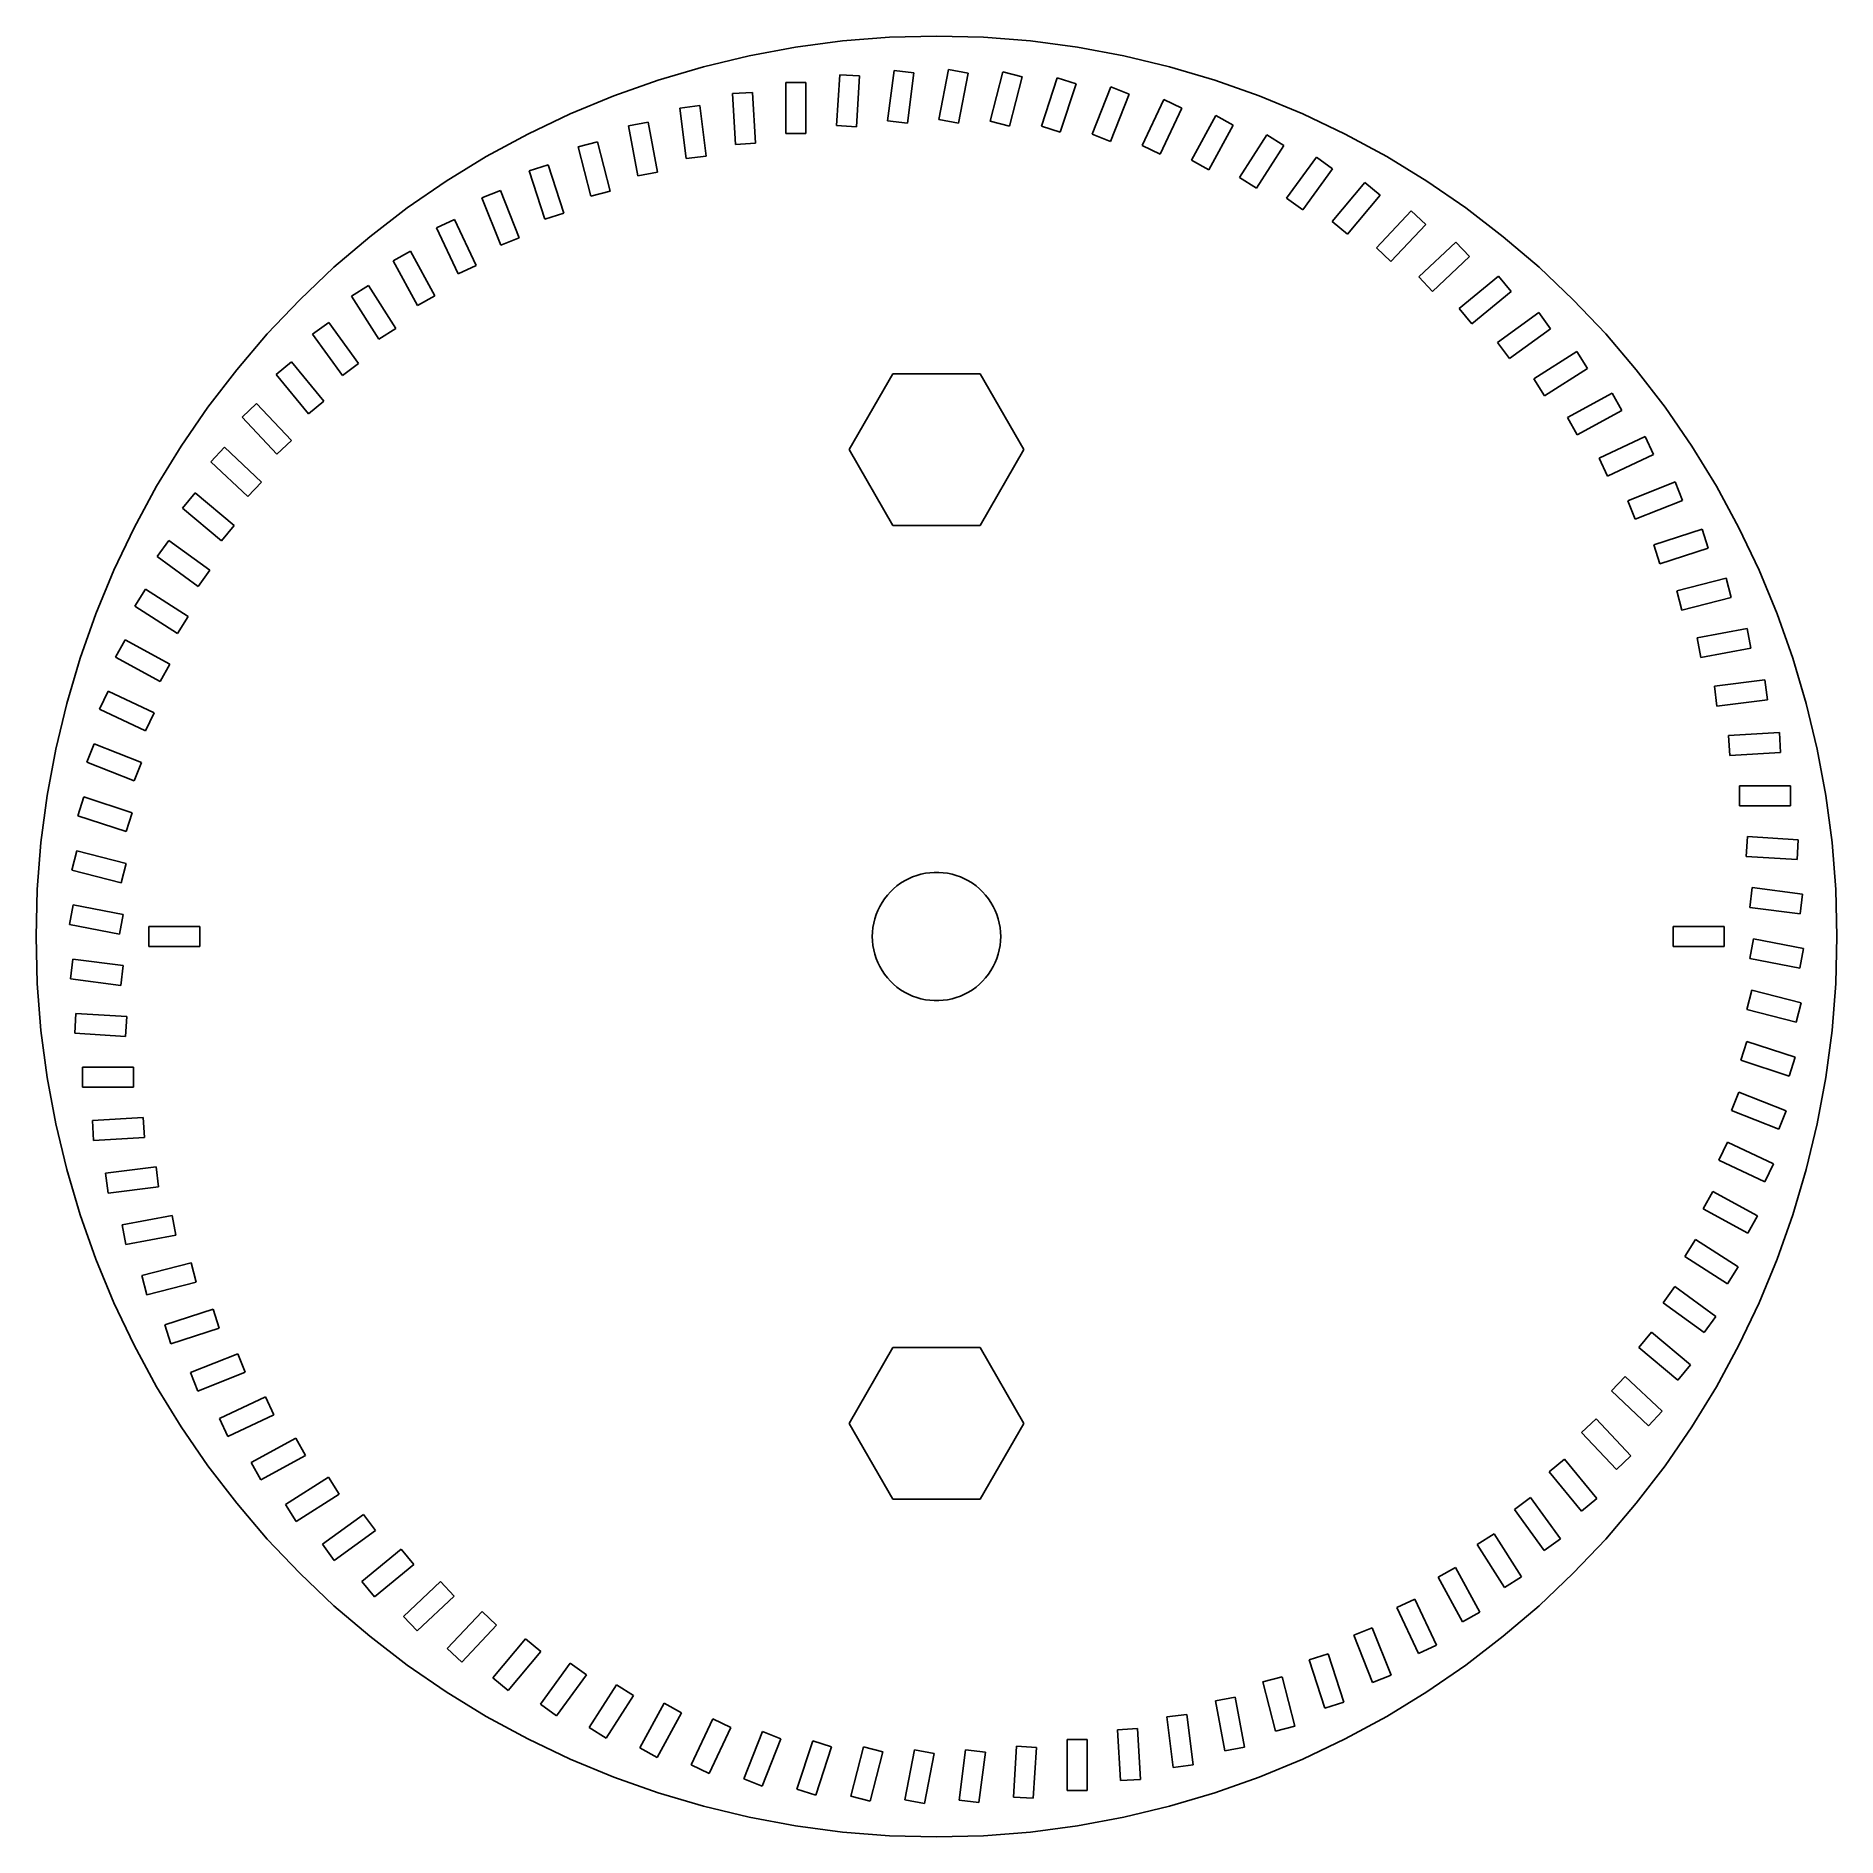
# Model space of a CAD drawing. Header units: metres. Extents: x -40.7 to 40.7, y -40.7 to 40.7.
import ezdxf

# ---------------------------------------------------------------- set-up
doc = ezdxf.new("R2010")
doc.units = ezdxf.units.M

msp = doc.modelspace()

# ---------------------------------------------------------------- linework, layer by layer
for p, q in [((0, 40.69), (-2.12955, 40.6342)), ((2.12955, 40.6342), (0, 40.69)), ((-6.36532, 40.189), (-8.45993, 39.8008)), ((-4.25326, 40.4671), (-6.36532, 40.189)), ((-2.12955, 40.6342), (-4.25326, 40.4671)), ((4.25326, 40.4671), (2.12955, 40.6342)), ((6.36532, 40.189), (4.25326, 40.4671)), ((8.45993, 39.8008), (6.36532, 40.189)), ((-10.5313, 39.3035), (-12.5739, 38.6985)), ((-8.45993, 39.8008), (-10.5313, 39.3035)), ((-2.20796, 36.8574), (-1.91969, 39.1392)), ((-1.91969, 39.1392), (-1.02679, 39.0264)), ((0.110691, 36.9233), (0.541668, 39.1825)), ((0.541668, 39.1825), (1.42573, 39.0139)), ((2.4289, 36.8435), (3.00089, 39.0712)), ((3.00089, 39.0712), (3.87262, 38.8474)), ((10.5313, 39.3035), (8.45993, 39.8008)), ((12.5739, 38.6985), (10.5313, 39.3035)), ((-12.5739, 38.6985), (-14.582, 37.9874)), ((-6.81, 36.29), (-6.81, 38.59)), ((-6.81, 38.59), (-5.91, 38.59)), ((-5.91, 38.59), (-5.91, 36.29)), ((-4.51789, 36.646), (-4.37348, 38.9415)), ((-4.37348, 38.9415), (-3.47525, 38.8849)), ((-3.47525, 38.8849), (-3.61967, 36.5895)), ((-1.02679, 39.0264), (-1.31505, 36.7446)), ((1.42573, 39.0139), (0.99475, 36.7546)), ((3.87262, 38.8474), (3.30063, 36.6196)), ((4.73753, 36.6182), (5.44827, 38.8057)), ((5.44827, 38.8057), (6.30422, 38.5276)), ((6.30422, 38.5276), (5.59348, 36.3401)), ((7.02746, 36.2485), (7.87415, 38.387)), ((7.87415, 38.387), (8.71095, 38.0557)), ((14.582, 37.9874), (12.5739, 38.6985)), ((-14.582, 37.9874), (-16.5501, 37.1722)), ((-11.5929, 37.4322), (-10.7, 37.545)), ((-10.7, 37.545), (-10.4117, 35.2631)), ((-9.21965, 38.0862), (-8.32142, 38.1428)), ((-9.07523, 35.7908), (-9.21965, 38.0862)), ((-8.32142, 38.1428), (-8.17701, 35.8473)), ((8.71095, 38.0557), (7.86426, 35.9172)), ((9.28966, 35.7357), (10.269, 37.8168)), ((10.269, 37.8168), (11.0833, 37.4336)), ((16.5501, 37.1722), (14.582, 37.9874)), ((-16.5501, 37.1722), (-18.4729, 36.2551)), ((-13.9204, 36.6304), (-13.0364, 36.799)), ((-13.4894, 34.3711), (-13.9204, 36.6304)), ((-13.0364, 36.799), (-12.6054, 34.5398)), ((-11.3046, 35.1503), (-11.5929, 37.4322)), ((-3.61967, 36.5895), (-4.51789, 36.646)), ((-1.31505, 36.7446), (-2.20796, 36.8574)), ((0.99475, 36.7546), (0.110691, 36.9233)), ((3.30063, 36.6196), (2.4289, 36.8435)), ((11.0833, 37.4336), (10.104, 35.3525)), ((11.5152, 35.0819), (12.6232, 37.0974)), ((13.4119, 36.6638), (12.3039, 34.6483)), ((12.6232, 37.0974), (13.4119, 36.6638)), ((18.4729, 36.2551), (16.5501, 37.1722)), ((-18.4729, 36.2551), (-20.345, 35.2386)), ((-16.193, 35.684), (-15.3213, 35.9079)), ((-15.3213, 35.9079), (-14.7493, 33.6801)), ((-8.17701, 35.8473), (-9.07523, 35.7908)), ((-5.91, 36.29), (-6.81, 36.29)), ((5.59348, 36.3401), (4.73753, 36.6182)), ((7.86426, 35.9172), (7.02746, 36.2485)), ((13.6953, 34.2896), (14.9277, 36.2316)), ((14.9277, 36.2316), (15.6876, 35.7494)), ((20.345, 35.2386), (18.4729, 36.2551)), ((-20.345, 35.2386), (-22.1614, 34.1255)), ((-15.621, 33.4563), (-16.193, 35.684)), ((-10.4117, 35.2631), (-11.3046, 35.1503)), ((10.104, 35.3525), (9.28966, 35.7357)), ((12.3039, 34.6483), (11.5152, 35.0819)), ((15.6876, 35.7494), (14.4552, 33.8074)), ((15.8213, 33.362), (17.1732, 35.2228)), ((17.1732, 35.2228), (17.9013, 34.6938)), ((22.1614, 34.1255), (20.345, 35.2386)), ((-18.4017, 34.5969), (-17.5457, 34.875)), ((-17.6909, 32.4094), (-18.4017, 34.5969)), ((-17.5457, 34.875), (-16.835, 32.6875)), ((-12.6054, 34.5398), (-13.4894, 34.3711)), ((14.4552, 33.8074), (13.6953, 34.2896)), ((17.9013, 34.6938), (16.5494, 32.833)), ((-22.1614, 34.1255), (-23.917, 32.9189)), ((-20.5377, 33.3731), (-19.7009, 33.7045)), ((-19.691, 31.2347), (-20.5377, 33.3731)), ((-19.7009, 33.7045), (-18.8542, 31.566)), ((-14.7493, 33.6801), (-15.621, 33.4563)), ((17.8849, 32.3028), (19.351, 34.075)), ((20.0445, 33.5013), (18.5784, 31.7291)), ((19.351, 34.075), (20.0445, 33.5013)), ((23.917, 32.9189), (22.1614, 34.1255)), ((-23.917, 32.9189), (-25.607, 31.6221)), ((-16.835, 32.6875), (-17.6909, 32.4094)), ((16.5494, 32.833), (15.8213, 33.362)), ((19.8779, 31.116), (21.4524, 32.7927)), ((21.4524, 32.7927), (22.1085, 32.1766)), ((25.607, 31.6221), (23.917, 32.9189)), ((-22.5927, 32.0177), (-21.7783, 32.4009)), ((-21.6134, 29.9366), (-22.5927, 32.0177)), ((-21.7783, 32.4009), (-20.7991, 30.3198)), ((18.5784, 31.7291), (17.8849, 32.3028)), ((22.1085, 32.1766), (20.534, 30.4999)), ((-25.607, 31.6221), (-27.2269, 30.2386)), ((-24.5585, 30.5359), (-23.7698, 30.9695)), ((-23.7698, 30.9695), (-22.6618, 28.954)), ((-18.8542, 31.566), (-19.691, 31.2347)), ((20.534, 30.4999), (19.8779, 31.116)), ((21.7925, 29.8065), (23.4691, 31.3809)), ((23.4691, 31.3809), (24.0852, 30.7249)), ((27.2269, 30.2386), (25.607, 31.6221)), ((-27.2269, 30.2386), (-28.7722, 28.7722)), ((-23.4505, 28.5204), (-24.5585, 30.5359)), ((-20.7991, 30.3198), (-21.6134, 29.9366)), ((24.0852, 30.7249), (22.4086, 29.1504)), ((28.7722, 28.7722), (27.2269, 30.2386)), ((-26.4274, 28.9336), (-25.6675, 29.4159)), ((-25.6675, 29.4159), (-24.4351, 27.4739)), ((22.4086, 29.1504), (21.7925, 29.8065)), ((23.6211, 28.3793), (25.3932, 29.8454)), ((25.3932, 29.8454), (25.9669, 29.1519)), ((-28.7722, 28.7722), (-30.2386, 27.2269)), ((-25.195, 26.9917), (-26.4274, 28.9336)), ((-22.6618, 28.954), (-23.4505, 28.5204)), ((25.9669, 29.1519), (24.1947, 27.6858)), ((30.2386, 27.2269), (28.7722, 28.7722)), ((-28.192, 27.2171), (-27.4639, 27.7462)), ((-27.4639, 27.7462), (-26.112, 25.8854)), ((24.1947, 27.6858), (23.6211, 28.3793)), ((25.3564, 26.8401), (27.2171, 28.192)), ((27.2171, 28.192), (27.7462, 27.4639)), ((-30.2386, 27.2269), (-31.6221, 25.607)), ((-26.8401, 25.3564), (-28.192, 27.2171)), ((-24.4351, 27.4739), (-25.195, 26.9917)), ((27.7462, 27.4639), (25.8854, 26.112)), ((31.6221, 25.607), (30.2386, 27.2269)), ((25.8854, 26.112), (25.3564, 26.8401)), ((26.9917, 25.195), (28.9336, 26.4274)), ((28.9336, 26.4274), (29.4159, 25.6675)), ((-31.6221, 25.607), (-32.9189, 23.917)), ((-29.8454, 25.3932), (-29.1519, 25.9669)), ((-28.3793, 23.6211), (-29.8454, 25.3932)), ((-29.1519, 25.9669), (-27.6858, 24.1947)), ((-26.112, 25.8854), (-26.8401, 25.3564)), ((-3.95, 22), (-1.975, 25.4208)), ((-1.975, 25.4208), (1.975, 25.4208)), ((1.975, 25.4208), (3.95, 22)), ((29.4159, 25.6675), (27.4739, 24.4351)), ((32.9189, 23.917), (31.6221, 25.607)), ((27.4739, 24.4351), (26.9917, 25.195)), ((28.5204, 23.4505), (30.5359, 24.5585)), ((30.5359, 24.5585), (30.9695, 23.7698)), ((-32.9189, 23.917), (-34.1255, 22.1614)), ((-31.3809, 23.4691), (-30.7249, 24.0852)), ((-30.7249, 24.0852), (-29.1504, 22.4086)), ((-27.6858, 24.1947), (-28.3793, 23.6211)), ((30.9695, 23.7698), (28.954, 22.6618)), ((34.1255, 22.1614), (32.9189, 23.917)), ((-29.8065, 21.7925), (-31.3809, 23.4691)), ((28.954, 22.6618), (28.5204, 23.4505)), ((-34.1255, 22.1614), (-35.2386, 20.345)), ((-32.7927, 21.4524), (-32.1766, 22.1085)), ((-32.1766, 22.1085), (-30.4999, 20.534)), ((-29.1504, 22.4086), (-29.8065, 21.7925)), ((-1.975, 18.5792), (-3.95, 22)), ((3.95, 22), (1.975, 18.5792)), ((29.9366, 21.6134), (32.0177, 22.5927)), ((32.0177, 22.5927), (32.4009, 21.7783)), ((35.2386, 20.345), (34.1255, 22.1614)), ((-31.116, 19.8779), (-32.7927, 21.4524)), ((30.3198, 20.7991), (29.9366, 21.6134)), ((32.4009, 21.7783), (30.3198, 20.7991)), ((-35.2386, 20.345), (-36.2551, 18.4729)), ((-30.4999, 20.534), (-31.116, 19.8779)), ((31.2347, 19.691), (33.3731, 20.5377)), ((33.3731, 20.5377), (33.7045, 19.7009)), ((36.2551, 18.4729), (35.2386, 20.345)), ((-34.075, 19.351), (-33.5013, 20.0445)), ((-33.5013, 20.0445), (-31.7291, 18.5784)), ((31.566, 18.8542), (31.2347, 19.691)), ((33.7045, 19.7009), (31.566, 18.8542)), ((-32.3028, 17.8849), (-34.075, 19.351)), ((-36.2551, 18.4729), (-37.1722, 16.5501)), ((-31.7291, 18.5784), (-32.3028, 17.8849)), ((1.975, 18.5792), (-1.975, 18.5792)), ((32.4094, 17.6909), (34.5969, 18.4017)), ((34.5969, 18.4017), (34.875, 17.5457)), ((37.1722, 16.5501), (36.2551, 18.4729)), ((-35.2228, 17.1732), (-34.6938, 17.9013)), ((-33.362, 15.8213), (-35.2228, 17.1732)), ((-34.6938, 17.9013), (-32.833, 16.5494)), ((32.6875, 16.835), (32.4094, 17.6909)), ((34.875, 17.5457), (32.6875, 16.835)), ((-37.1722, 16.5501), (-37.9874, 14.582)), ((-32.833, 16.5494), (-33.362, 15.8213)), ((37.9874, 14.582), (37.1722, 16.5501)), ((-36.2316, 14.9277), (-35.7494, 15.6876)), ((-35.7494, 15.6876), (-33.8074, 14.4552)), ((33.4563, 15.621), (35.684, 16.193)), ((33.6801, 14.7493), (33.4563, 15.621)), ((35.684, 16.193), (35.9079, 15.3213)), ((-34.2896, 13.6953), (-36.2316, 14.9277)), ((35.9079, 15.3213), (33.6801, 14.7493)), ((-37.9874, 14.582), (-38.6985, 12.5739)), ((-33.8074, 14.4552), (-34.2896, 13.6953)), ((34.3711, 13.4894), (36.6304, 13.9204)), ((36.6304, 13.9204), (36.799, 13.0364)), ((38.6985, 12.5739), (37.9874, 14.582)), ((-37.0974, 12.6232), (-36.6638, 13.4119)), ((-36.6638, 13.4119), (-34.6483, 12.3039)), ((34.5398, 12.6054), (34.3711, 13.4894)), ((36.799, 13.0364), (34.5398, 12.6054)), ((-38.6985, 12.5739), (-39.3035, 10.5313)), ((-35.0819, 11.5152), (-37.0974, 12.6232)), ((-34.6483, 12.3039), (-35.0819, 11.5152)), ((39.3035, 10.5313), (38.6985, 12.5739)), ((35.1503, 11.3046), (37.4322, 11.5929)), ((37.4322, 11.5929), (37.545, 10.7)), ((-37.8168, 10.269), (-37.4336, 11.0833)), ((-37.4336, 11.0833), (-35.3525, 10.104)), ((35.2631, 10.4117), (35.1503, 11.3046)), ((37.545, 10.7), (35.2631, 10.4117)), ((-39.3035, 10.5313), (-39.8008, 8.45993)), ((-35.7357, 9.28966), (-37.8168, 10.269)), ((-35.3525, 10.104), (-35.7357, 9.28966)), ((39.8008, 8.45993), (39.3035, 10.5313)), ((35.7908, 9.07523), (38.0862, 9.21965)), ((35.8473, 8.17701), (35.7908, 9.07523)), ((38.0862, 9.21965), (38.1428, 8.32142)), ((-39.8008, 8.45993), (-40.189, 6.36532)), ((-38.387, 7.87415), (-38.0557, 8.71095)), ((-38.0557, 8.71095), (-35.9172, 7.86426)), ((38.1428, 8.32142), (35.8473, 8.17701)), ((40.189, 6.36532), (39.8008, 8.45993)), ((-36.2485, 7.02746), (-38.387, 7.87415)), ((-35.9172, 7.86426), (-36.2485, 7.02746)), ((36.29, 5.91), (36.29, 6.81)), ((36.29, 6.81), (38.59, 6.81)), ((38.59, 6.81), (38.59, 5.91)), ((-40.189, 6.36532), (-40.4671, 4.25326)), ((-38.8057, 5.44827), (-38.5276, 6.30422)), ((-38.5276, 6.30422), (-36.3401, 5.59348)), ((38.59, 5.91), (36.29, 5.91)), ((40.4671, 4.25326), (40.189, 6.36532)), ((-36.6182, 4.73753), (-38.8057, 5.44827)), ((-36.3401, 5.59348), (-36.6182, 4.73753)), ((-40.4671, 4.25326), (-40.6342, 2.12955)), ((36.5895, 3.61967), (36.646, 4.51789)), ((36.646, 4.51789), (38.9415, 4.37348)), ((38.9415, 4.37348), (38.8849, 3.47525)), ((40.6342, 2.12955), (40.4671, 4.25326)), ((-39.0712, 3.00089), (-38.8474, 3.87262)), ((-38.8474, 3.87262), (-36.6196, 3.30063)), ((-36.6196, 3.30063), (-36.8435, 2.4289)), ((38.8849, 3.47525), (36.5895, 3.61967)), ((-36.8435, 2.4289), (-39.0712, 3.00089)), ((-1.62166, 2.40421), (-1.45, 2.51147)), ((-1.45, 2.51147), (-1.27128, 2.6065)), ((-1.27128, 2.6065), (-1.08636, 2.68883)), ((-1.08636, 2.68883), (-0.896149, 2.75806)), ((-0.896149, 2.75806), (-0.701573, 2.81386)), ((-0.701573, 2.81386), (-0.503579, 2.85594)), ((-0.503579, 2.85594), (-0.303132, 2.88411)), ((-0.303132, 2.88411), (-0.101208, 2.89823)), ((-0.101208, 2.89823), (0.101208, 2.89823)), ((0.101208, 2.89823), (0.303132, 2.88411)), ((0.303132, 2.88411), (0.503579, 2.85594)), ((0.503579, 2.85594), (0.701573, 2.81386)), ((0.701573, 2.81386), (0.896149, 2.75806)), ((0.896149, 2.75806), (1.08636, 2.68883)), ((1.08636, 2.68883), (1.27128, 2.6065)), ((1.27128, 2.6065), (1.45, 2.51147)), ((1.45, 2.51147), (1.62166, 2.40421)), ((-40.6342, 2.12955), (-40.69, 0)), ((-2.45934, 1.53677), (-2.34615, 1.70458)), ((-2.34615, 1.70458), (-2.22153, 1.86408)), ((-2.22153, 1.86408), (-2.08609, 2.01451)), ((-2.08609, 2.01451), (-1.94048, 2.15512)), ((-1.94048, 2.15512), (-1.78542, 2.28523)), ((-1.78542, 2.28523), (-1.62166, 2.40421)), ((1.62166, 2.40421), (1.78542, 2.28523)), ((1.78542, 2.28523), (1.94048, 2.15512)), ((1.94048, 2.15512), (2.08609, 2.01451)), ((2.08609, 2.01451), (2.22153, 1.86408)), ((2.22153, 1.86408), (2.34615, 1.70458)), ((2.34615, 1.70458), (2.45934, 1.53677)), ((36.7446, 1.31505), (36.8574, 2.20796)), ((36.8574, 2.20796), (39.1392, 1.91969)), ((39.1392, 1.91969), (39.0264, 1.02679)), ((40.69, 0), (40.6342, 2.12955)), ((-39.1825, 0.541668), (-39.0139, 1.42573)), ((-39.0139, 1.42573), (-36.7546, 0.99475)), ((-36.7546, 0.99475), (-36.9233, 0.110691)), ((-2.78766, 0.799348), (-2.72511, 0.991858)), ((-2.72511, 0.991858), (-2.64928, 1.17954)), ((-2.64928, 1.17954), (-2.56055, 1.36147)), ((-2.56055, 1.36147), (-2.45934, 1.53677)), ((2.45934, 1.53677), (2.56055, 1.36147)), ((2.56055, 1.36147), (2.64928, 1.17954)), ((2.64928, 1.17954), (2.72511, 0.991858)), ((2.72511, 0.991858), (2.78766, 0.799348)), ((39.0264, 1.02679), (36.7446, 1.31505)), ((-40.69, 0), (-40.6342, -2.12955)), ((-36.9233, 0.110691), (-39.1825, 0.541668)), ((-35.59, -0.45), (-35.59, 0.45)), ((-35.59, 0.45), (-33.29, 0.45)), ((-33.29, 0.45), (-33.29, -0.45)), ((-2.9, 0), (-2.89293, 0.202293)), ((-2.89293, -0.202293), (-2.9, 0)), ((-2.89293, 0.202293), (-2.87178, 0.403602)), ((-2.87178, 0.403602), (-2.83663, 0.602943)), ((-2.83663, 0.602943), (-2.78766, 0.799348)), ((2.78766, 0.799348), (2.83663, 0.602943)), ((2.83663, 0.602943), (2.87178, 0.403602)), ((2.87178, 0.403602), (2.89293, 0.202293)), ((2.89293, 0.202293), (2.9, 0)), ((2.9, 0), (2.89293, -0.202293)), ((33.29, -0.45), (33.29, 0.45)), ((33.29, 0.45), (35.59, 0.45)), ((35.59, 0.45), (35.59, -0.45)), ((40.6342, -2.12955), (40.69, 0)), ((-33.29, -0.45), (-35.59, -0.45)), ((-2.87178, -0.403602), (-2.89293, -0.202293)), ((-2.83663, -0.602943), (-2.87178, -0.403602)), ((-2.78766, -0.799348), (-2.83663, -0.602943)), ((-2.72511, -0.991858), (-2.78766, -0.799348)), ((2.78766, -0.799348), (2.72511, -0.991858)), ((2.83663, -0.602943), (2.78766, -0.799348)), ((2.87178, -0.403602), (2.83663, -0.602943)), ((2.89293, -0.202293), (2.87178, -0.403602)), ((35.59, -0.45), (33.29, -0.45)), ((36.7546, -0.99475), (36.9233, -0.110691)), ((36.9233, -0.110691), (39.1825, -0.541668)), ((39.1825, -0.541668), (39.0139, -1.42573)), ((-39.1392, -1.91969), (-39.0264, -1.02679)), ((-39.0264, -1.02679), (-36.7446, -1.31505)), ((-36.7446, -1.31505), (-36.8574, -2.20796)), ((-2.64928, -1.17954), (-2.72511, -0.991858)), ((-2.56055, -1.36147), (-2.64928, -1.17954)), ((-2.45934, -1.53677), (-2.56055, -1.36147)), ((-2.34615, -1.70458), (-2.45934, -1.53677)), ((2.45934, -1.53677), (2.34615, -1.70458)), ((2.56055, -1.36147), (2.45934, -1.53677)), ((2.64928, -1.17954), (2.56055, -1.36147)), ((2.72511, -0.991858), (2.64928, -1.17954)), ((39.0139, -1.42573), (36.7546, -0.99475)), ((-40.6342, -2.12955), (-40.4671, -4.25326)), ((-36.8574, -2.20796), (-39.1392, -1.91969)), ((-2.22153, -1.86408), (-2.34615, -1.70458)), ((-2.08609, -2.01451), (-2.22153, -1.86408)), ((-1.94048, -2.15512), (-2.08609, -2.01451)), ((-1.78542, -2.28523), (-1.94048, -2.15512)), ((-1.62166, -2.40421), (-1.78542, -2.28523)), ((-1.45, -2.51147), (-1.62166, -2.40421)), ((1.62166, -2.40421), (1.45, -2.51147)), ((1.78542, -2.28523), (1.62166, -2.40421)), ((1.94048, -2.15512), (1.78542, -2.28523)), ((2.08609, -2.01451), (1.94048, -2.15512)), ((2.22153, -1.86408), (2.08609, -2.01451)), ((2.34615, -1.70458), (2.22153, -1.86408)), ((36.6196, -3.30063), (36.8435, -2.4289)), ((36.8435, -2.4289), (39.0712, -3.00089)), ((40.4671, -4.25326), (40.6342, -2.12955)), ((-1.27128, -2.6065), (-1.45, -2.51147)), ((-1.08636, -2.68883), (-1.27128, -2.6065)), ((-0.896149, -2.75806), (-1.08636, -2.68883)), ((-0.701573, -2.81386), (-0.896149, -2.75806)), ((-0.503579, -2.85594), (-0.701573, -2.81386)), ((-0.303132, -2.88411), (-0.503579, -2.85594)), ((-0.101208, -2.89823), (-0.303132, -2.88411)), ((0.101208, -2.89823), (-0.101208, -2.89823)), ((0.303132, -2.88411), (0.101208, -2.89823)), ((0.503579, -2.85594), (0.303132, -2.88411)), ((0.701573, -2.81386), (0.503579, -2.85594)), ((0.896149, -2.75806), (0.701573, -2.81386)), ((1.08636, -2.68883), (0.896149, -2.75806)), ((1.27128, -2.6065), (1.08636, -2.68883)), ((1.45, -2.51147), (1.27128, -2.6065)), ((39.0712, -3.00089), (38.8474, -3.87262)), ((-38.9415, -4.37348), (-38.8849, -3.47525)), ((-38.8849, -3.47525), (-36.5895, -3.61967)), ((-36.5895, -3.61967), (-36.646, -4.51789)), ((38.8474, -3.87262), (36.6196, -3.30063)), ((-40.4671, -4.25326), (-40.189, -6.36532)), ((-36.646, -4.51789), (-38.9415, -4.37348)), ((36.3401, -5.59348), (36.6182, -4.73753)), ((36.6182, -4.73753), (38.8057, -5.44827)), ((40.189, -6.36532), (40.4671, -4.25326)), ((38.5276, -6.30422), (36.3401, -5.59348)), ((38.8057, -5.44827), (38.5276, -6.30422)), ((-40.189, -6.36532), (-39.8008, -8.45993)), ((-38.59, -6.81), (-38.59, -5.91)), ((-38.59, -5.91), (-36.29, -5.91)), ((-36.29, -5.91), (-36.29, -6.81)), ((39.8008, -8.45993), (40.189, -6.36532)), ((-36.29, -6.81), (-38.59, -6.81)), ((35.9172, -7.86426), (36.2485, -7.02746)), ((36.2485, -7.02746), (38.387, -7.87415)), ((38.0557, -8.71095), (35.9172, -7.86426)), ((38.387, -7.87415), (38.0557, -8.71095)), ((-39.8008, -8.45993), (-39.3035, -10.5313)), ((-38.1428, -8.32142), (-35.8473, -8.17701)), ((-38.0862, -9.21965), (-38.1428, -8.32142)), ((-35.8473, -8.17701), (-35.7908, -9.07523)), ((39.3035, -10.5313), (39.8008, -8.45993)), ((-35.7908, -9.07523), (-38.0862, -9.21965)), ((35.3525, -10.104), (35.7357, -9.28966)), ((35.7357, -9.28966), (37.8168, -10.269)), ((-39.3035, -10.5313), (-38.6985, -12.5739)), ((-37.545, -10.7), (-35.2631, -10.4117)), ((-35.2631, -10.4117), (-35.1503, -11.3046)), ((37.4336, -11.0833), (35.3525, -10.104)), ((37.8168, -10.269), (37.4336, -11.0833)), ((38.6985, -12.5739), (39.3035, -10.5313)), ((-37.4322, -11.5929), (-37.545, -10.7)), ((-35.1503, -11.3046), (-37.4322, -11.5929)), ((34.6483, -12.3039), (35.0819, -11.5152)), ((35.0819, -11.5152), (37.0974, -12.6232)), ((-38.6985, -12.5739), (-37.9874, -14.582)), ((-36.799, -13.0364), (-34.5398, -12.6054)), ((-34.5398, -12.6054), (-34.3711, -13.4894)), ((36.6638, -13.4119), (34.6483, -12.3039)), ((37.0974, -12.6232), (36.6638, -13.4119)), ((37.9874, -14.582), (38.6985, -12.5739)), ((-36.6304, -13.9204), (-36.799, -13.0364)), ((-34.3711, -13.4894), (-36.6304, -13.9204)), ((33.8074, -14.4552), (34.2896, -13.6953)), ((34.2896, -13.6953), (36.2316, -14.9277)), ((-37.9874, -14.582), (-37.1722, -16.5501)), ((35.7494, -15.6876), (33.8074, -14.4552)), ((37.1722, -16.5501), (37.9874, -14.582)), ((-35.9079, -15.3213), (-33.6801, -14.7493)), ((-35.684, -16.193), (-35.9079, -15.3213)), ((-33.6801, -14.7493), (-33.4563, -15.621)), ((36.2316, -14.9277), (35.7494, -15.6876)), ((-33.4563, -15.621), (-35.684, -16.193)), ((32.833, -16.5494), (33.362, -15.8213)), ((33.362, -15.8213), (35.2228, -17.1732)), ((-37.1722, -16.5501), (-36.2551, -18.4729)), ((-34.875, -17.5457), (-32.6875, -16.835)), ((-32.6875, -16.835), (-32.4094, -17.6909)), ((34.6938, -17.9013), (32.833, -16.5494)), ((36.2551, -18.4729), (37.1722, -16.5501)), ((-34.5969, -18.4017), (-34.875, -17.5457)), ((-32.4094, -17.6909), (-34.5969, -18.4017)), ((31.7291, -18.5784), (32.3028, -17.8849)), ((32.3028, -17.8849), (34.075, -19.351)), ((35.2228, -17.1732), (34.6938, -17.9013)), ((-36.2551, -18.4729), (-35.2386, -20.345)), ((-3.95, -22), (-1.975, -18.5792)), ((-1.975, -18.5792), (1.975, -18.5792)), ((1.975, -18.5792), (3.95, -22)), ((33.5013, -20.0445), (31.7291, -18.5784)), ((35.2386, -20.345), (36.2551, -18.4729)), ((-33.7045, -19.7009), (-31.566, -18.8542)), ((-31.566, -18.8542), (-31.2347, -19.691)), ((34.075, -19.351), (33.5013, -20.0445)), ((-35.2386, -20.345), (-34.1255, -22.1614)), ((-33.3731, -20.5377), (-33.7045, -19.7009)), ((-31.2347, -19.691), (-33.3731, -20.5377)), ((30.4999, -20.534), (31.116, -19.8779)), ((31.116, -19.8779), (32.7927, -21.4524)), ((34.1255, -22.1614), (35.2386, -20.345)), ((-32.4009, -21.7783), (-30.3198, -20.7991)), ((-30.3198, -20.7991), (-29.9366, -21.6134)), ((32.1766, -22.1085), (30.4999, -20.534)), ((-32.0177, -22.5927), (-32.4009, -21.7783)), ((-29.9366, -21.6134), (-32.0177, -22.5927)), ((29.1504, -22.4086), (29.8065, -21.7925)), ((29.8065, -21.7925), (31.3809, -23.4691)), ((32.7927, -21.4524), (32.1766, -22.1085)), ((-34.1255, -22.1614), (-32.9189, -23.917)), ((-30.9695, -23.7698), (-28.954, -22.6618)), ((-28.954, -22.6618), (-28.5204, -23.4505)), ((-1.975, -25.4208), (-3.95, -22)), ((3.95, -22), (1.975, -25.4208)), ((30.7249, -24.0852), (29.1504, -22.4086)), ((32.9189, -23.917), (34.1255, -22.1614)), ((-28.5204, -23.4505), (-30.5359, -24.5585)), ((31.3809, -23.4691), (30.7249, -24.0852)), ((-32.9189, -23.917), (-31.6221, -25.607)), ((-30.5359, -24.5585), (-30.9695, -23.7698)), ((27.6858, -24.1947), (28.3793, -23.6211)), ((29.1519, -25.9669), (27.6858, -24.1947)), ((28.3793, -23.6211), (29.8454, -25.3932)), ((31.6221, -25.607), (32.9189, -23.917)), ((-29.4159, -25.6675), (-27.4739, -24.4351)), ((-26.9917, -25.195), (-28.9336, -26.4274)), ((-27.4739, -24.4351), (-26.9917, -25.195)), ((-31.6221, -25.607), (-30.2386, -27.2269)), ((-28.9336, -26.4274), (-29.4159, -25.6675)), ((1.975, -25.4208), (-1.975, -25.4208)), ((26.112, -25.8854), (26.8401, -25.3564)), ((27.4639, -27.7462), (26.112, -25.8854)), ((26.8401, -25.3564), (28.192, -27.2171)), ((29.8454, -25.3932), (29.1519, -25.9669)), ((30.2386, -27.2269), (31.6221, -25.607)), ((-27.7462, -27.4639), (-25.8854, -26.112)), ((-25.3564, -26.8401), (-27.2171, -28.192)), ((-25.8854, -26.112), (-25.3564, -26.8401)), ((-30.2386, -27.2269), (-28.7722, -28.7722)), ((-27.2171, -28.192), (-27.7462, -27.4639)), ((24.4351, -27.4739), (25.195, -26.9917)), ((25.6675, -29.4159), (24.4351, -27.4739)), ((25.195, -26.9917), (26.4274, -28.9336)), ((28.192, -27.2171), (27.4639, -27.7462)), ((28.7722, -28.7722), (30.2386, -27.2269)), ((-25.9669, -29.1519), (-24.1947, -27.6858)), ((-23.6211, -28.3793), (-25.3932, -29.8454)), ((-24.1947, -27.6858), (-23.6211, -28.3793)), ((-28.7722, -28.7722), (-27.2269, -30.2386)), ((-25.3932, -29.8454), (-25.9669, -29.1519)), ((-24.0852, -30.7249), (-22.4086, -29.1504)), ((-22.4086, -29.1504), (-21.7925, -29.8065)), ((22.6618, -28.954), (23.4505, -28.5204)), ((23.7698, -30.9695), (22.6618, -28.954)), ((23.4505, -28.5204), (24.5585, -30.5359)), ((26.4274, -28.9336), (25.6675, -29.4159)), ((27.2269, -30.2386), (28.7722, -28.7722)), ((-21.7925, -29.8065), (-23.4691, -31.3809)), ((20.7991, -30.3198), (21.6134, -29.9366)), ((21.6134, -29.9366), (22.5927, -32.0177)), ((-27.2269, -30.2386), (-25.607, -31.6221)), ((-23.4691, -31.3809), (-24.0852, -30.7249)), ((-22.1085, -32.1766), (-20.534, -30.4999)), ((-20.534, -30.4999), (-19.8779, -31.116)), ((21.7783, -32.4009), (20.7991, -30.3198)), ((24.5585, -30.5359), (23.7698, -30.9695)), ((25.607, -31.6221), (27.2269, -30.2386)), ((-25.607, -31.6221), (-23.917, -32.9189)), ((-19.8779, -31.116), (-21.4524, -32.7927)), ((-20.0445, -33.5013), (-18.5784, -31.7291)), ((-18.5784, -31.7291), (-17.8849, -32.3028)), ((18.8542, -31.566), (19.691, -31.2347)), ((19.7009, -33.7045), (18.8542, -31.566)), ((19.691, -31.2347), (20.5377, -33.3731)), ((23.917, -32.9189), (25.607, -31.6221)), ((-21.4524, -32.7927), (-22.1085, -32.1766)), ((-17.8849, -32.3028), (-19.351, -34.075)), ((16.835, -32.6875), (17.6909, -32.4094)), ((17.6909, -32.4094), (18.4017, -34.5969)), ((22.5927, -32.0177), (21.7783, -32.4009)), ((-23.917, -32.9189), (-22.1614, -34.1255)), ((-17.9013, -34.6938), (-16.5494, -32.833)), ((-15.8213, -33.362), (-17.1732, -35.2228)), ((-16.5494, -32.833), (-15.8213, -33.362)), ((17.5457, -34.875), (16.835, -32.6875)), ((22.1614, -34.1255), (23.917, -32.9189)), ((-22.1614, -34.1255), (-20.345, -35.2386)), ((-19.351, -34.075), (-20.0445, -33.5013)), ((-15.6876, -35.7494), (-14.4552, -33.8074)), ((-14.4552, -33.8074), (-13.6953, -34.2896)), ((14.7493, -33.6801), (15.621, -33.4563)), ((15.3213, -35.9079), (14.7493, -33.6801)), ((15.621, -33.4563), (16.193, -35.684)), ((20.5377, -33.3731), (19.7009, -33.7045)), ((20.345, -35.2386), (22.1614, -34.1255)), ((-17.1732, -35.2228), (-17.9013, -34.6938)), ((-13.6953, -34.2896), (-14.9277, -36.2316)), ((-13.4119, -36.6638), (-12.3039, -34.6483)), ((-12.3039, -34.6483), (-11.5152, -35.0819)), ((12.6054, -34.5398), (13.4894, -34.3711)), ((13.0364, -36.799), (12.6054, -34.5398)), ((13.4894, -34.3711), (13.9204, -36.6304)), ((18.4017, -34.5969), (17.5457, -34.875)), ((-20.345, -35.2386), (-18.4729, -36.2551)), ((-14.9277, -36.2316), (-15.6876, -35.7494)), ((-11.5152, -35.0819), (-12.6232, -37.0974)), ((-11.0833, -37.4336), (-10.104, -35.3525)), ((-9.28966, -35.7357), (-10.269, -37.8168)), ((-10.104, -35.3525), (-9.28966, -35.7357)), ((8.17701, -35.8473), (9.07523, -35.7908)), ((9.07523, -35.7908), (9.21965, -38.0862)), ((10.4117, -35.2631), (11.3046, -35.1503)), ((10.7, -37.545), (10.4117, -35.2631)), ((11.3046, -35.1503), (11.5929, -37.4322)), ((16.193, -35.684), (15.3213, -35.9079)), ((18.4729, -36.2551), (20.345, -35.2386)), ((-18.4729, -36.2551), (-16.5501, -37.1722)), ((-8.71095, -38.0557), (-7.86426, -35.9172)), ((-7.02746, -36.2485), (-7.87415, -38.387)), ((-7.86426, -35.9172), (-7.02746, -36.2485)), ((-6.30422, -38.5276), (-5.59348, -36.3401)), ((-5.59348, -36.3401), (-4.73753, -36.6182)), ((-4.73753, -36.6182), (-5.44827, -38.8057)), ((-3.87262, -38.8474), (-3.30063, -36.6196)), ((-3.30063, -36.6196), (-2.4289, -36.8435)), ((3.47525, -38.8849), (3.61967, -36.5895)), ((3.61967, -36.5895), (4.51789, -36.646)), ((5.91, -38.59), (5.91, -36.29)), ((5.91, -36.29), (6.81, -36.29)), ((6.81, -36.29), (6.81, -38.59)), ((8.32142, -38.1428), (8.17701, -35.8473)), ((16.5501, -37.1722), (18.4729, -36.2551)), ((-16.5501, -37.1722), (-14.582, -37.9874)), ((-12.6232, -37.0974), (-13.4119, -36.6638)), ((-10.269, -37.8168), (-11.0833, -37.4336)), ((-2.4289, -36.8435), (-3.00089, -39.0712)), ((-1.42573, -39.0139), (-0.99475, -36.7546)), ((-0.99475, -36.7546), (-0.110691, -36.9233)), ((-0.110691, -36.9233), (-0.541668, -39.1825)), ((1.02679, -39.0264), (1.31505, -36.7446)), ((1.31505, -36.7446), (2.20796, -36.8574)), ((2.20796, -36.8574), (1.91969, -39.1392)), ((4.51789, -36.646), (4.37348, -38.9415)), ((11.5929, -37.4322), (10.7, -37.545)), ((13.9204, -36.6304), (13.0364, -36.799)), ((14.582, -37.9874), (16.5501, -37.1722)), ((-14.582, -37.9874), (-12.5739, -38.6985)), ((-7.87415, -38.387), (-8.71095, -38.0557)), ((9.21965, -38.0862), (8.32142, -38.1428)), ((12.5739, -38.6985), (14.582, -37.9874)), ((-12.5739, -38.6985), (-10.5313, -39.3035)), ((-5.44827, -38.8057), (-6.30422, -38.5276)), ((-3.00089, -39.0712), (-3.87262, -38.8474)), ((-0.541668, -39.1825), (-1.42573, -39.0139)), ((1.91969, -39.1392), (1.02679, -39.0264)), ((4.37348, -38.9415), (3.47525, -38.8849)), ((6.81, -38.59), (5.91, -38.59)), ((10.5313, -39.3035), (12.5739, -38.6985)), ((-10.5313, -39.3035), (-8.45993, -39.8008)), ((-8.45993, -39.8008), (-6.36532, -40.189)), ((6.36532, -40.189), (8.45993, -39.8008)), ((8.45993, -39.8008), (10.5313, -39.3035)), ((-6.36532, -40.189), (-4.25326, -40.4671)), ((-4.25326, -40.4671), (-2.12955, -40.6342)), ((-2.12955, -40.6342), (0, -40.69)), ((0, -40.69), (2.12955, -40.6342)), ((2.12955, -40.6342), (4.25326, -40.4671)), ((4.25326, -40.4671), (6.36532, -40.189))]:
    msp.add_line(p, q)

doc.saveas('drawing.dxf')
